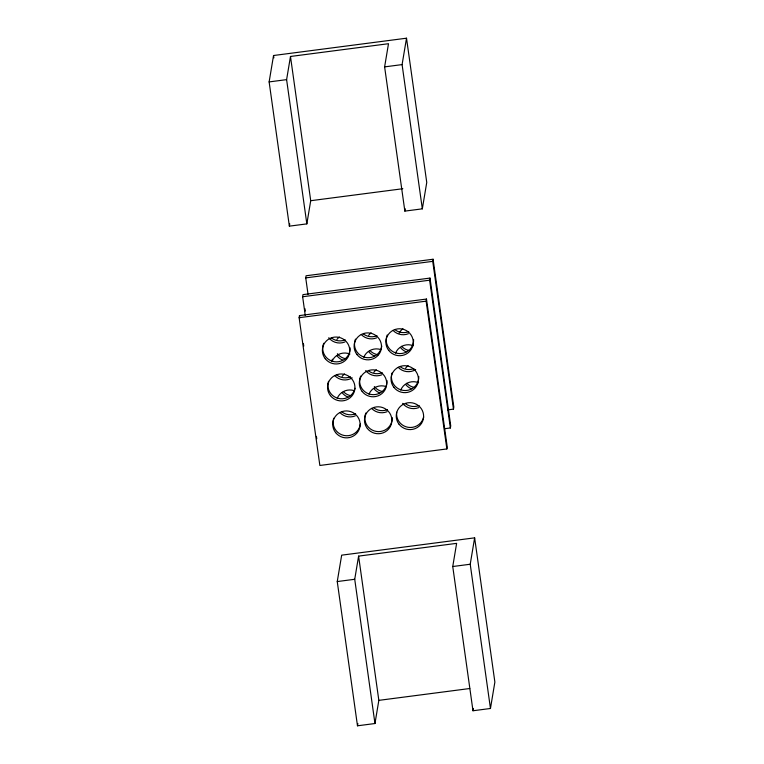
<?xml version="1.0" encoding="UTF-8"?>
<svg xmlns="http://www.w3.org/2000/svg" width="764" height="764" viewBox="0 0 764 764"><rect width="100%" height="100%" fill="white"/><g stroke="black" fill="none" stroke-linecap="round" stroke-linejoin="round"><path stroke-width="1.15" d="M269.129 81.91L273.541 55.514L406.515 38.2L426.751 182.443L422.33 208.839L404.853 211.112L384.617 66.879L388.494 43.71L290.482 56.469L286.605 79.637L306.841 223.881L289.365 226.154L269.129 81.91L286.605 79.637M289.365 226.154L289.747 223.862M306.841 223.881L310.719 200.712L290.482 56.469M299.125 317.69L299.478 315.589L426.484 299.049L447.217 446.825L446.864 448.936L319.858 465.467L299.125 317.69L426.131 301.159L426.484 299.049M305.266 315.494L302.639 296.738L302.993 294.627L429.989 278.086L450.722 425.863L450.368 427.974L444.486 428.738M308.035 294.312L305.734 277.886L306.087 275.775L433.083 259.244L453.816 407.021L453.463 409.132L447.589 409.896M422.33 208.839L402.093 64.596L406.515 38.2M337.249 581.557L341.67 555.161L474.635 537.846L494.871 682.09L490.459 708.486L472.983 710.759L452.746 566.525L456.624 543.357L358.602 556.116L354.725 579.284L374.962 723.527L357.485 725.8L337.249 581.557L354.725 579.284M404.853 211.112L405.245 208.801M453.463 409.132L432.73 261.355L433.083 259.244M450.368 427.974L429.635 280.197L429.989 278.086M357.485 725.8L357.867 723.508M374.962 723.527L378.839 700.359L358.602 556.116M490.459 708.486L470.223 564.243L474.635 537.846M472.983 710.759L473.365 708.448M384.617 66.879L402.093 64.596M310.719 200.712L402.829 188.718M305.734 277.886L432.73 261.355M302.639 296.738L429.635 280.197M452.746 566.525L470.223 564.243M378.839 700.359L469.774 688.517M426.131 301.159L446.864 448.936M273.541 55.514L273.875 57.854M304.96 308.704L305.294 311.043M299.478 315.589L299.813 317.929M303.432 343.733L303.757 346.082M316.43 436.387L316.754 438.737M354.993 388.246A13.704 13.465 9.5 0 1 338.137 398.359A13.704 13.465 9.5 0 1 328.51 381.293M360.369 424.039A13.704 13.465 9.5 0 1 343.896 435.442A13.704 13.465 9.5 0 1 333.696 418.242M418.777 376.471A13.704 13.465 9.5 0 1 403.392 390.433A13.704 13.465 9.5 0 1 392.008 373.023M350.093 347.801A13.704 13.465 9.5 0 1 334.126 361.668A13.704 13.465 9.5 0 1 323.726 343.246M381.752 346.016A13.704 13.465 9.5 0 1 364.705 357.275A13.704 13.465 9.5 0 1 355.48 339.111M413.591 339.531A13.704 13.465 9.5 0 1 397.624 353.398A13.704 13.465 9.5 0 1 387.224 334.985M423.676 416.924A13.704 13.465 9.5 0 1 407.986 427.286A13.704 13.465 9.5 0 1 396.688 412.264M387.023 380.606A13.704 13.465 9.5 0 1 371.056 394.472A13.704 13.465 9.5 0 1 360.656 376.06M392.209 417.555A13.704 13.465 9.5 0 1 376.241 431.421A13.704 13.465 9.5 0 1 365.841 412.999M350.428 376.824A13.704 13.465 9.5 0 1 336.838 375.076M331.71 361.477A13.704 13.465 9.5 0 1 332.416 359.233M355.613 413.763A13.704 13.465 9.5 0 1 342.014 412.016M408.396 333.715A13.704 13.465 9.5 0 1 393.03 330.382M415.692 369.575A13.704 13.465 9.5 0 1 398.206 367.322M395.561 353.073A13.704 13.465 9.5 0 1 413.41 345.767M418.758 407.604A13.704 13.465 9.5 0 1 402.618 403.373M400.747 390.012A13.704 13.465 9.5 0 1 418.596 382.716M387.004 411.739A13.704 13.465 9.5 0 1 371.648 408.406M369.002 394.148A13.704 13.465 9.5 0 1 385.724 386.45M355.26 415.874A13.704 13.465 9.5 0 1 339.894 412.541M337.249 398.283A13.704 13.465 9.5 0 1 353.971 390.585M381.828 374.799A13.704 13.465 9.5 0 1 365.689 370.559M363.817 357.208A13.704 13.465 9.5 0 1 380.539 349.501M352.185 377.846A13.704 13.465 9.5 0 1 334.708 375.592M332.063 361.343A13.704 13.465 9.5 0 1 349.912 354.038M344.889 341.986A13.704 13.465 9.5 0 1 328.759 337.755M376.642 337.85A13.704 13.465 9.5 0 1 361.276 334.517M413.926 368.554A13.704 13.465 9.5 0 1 400.336 366.806M345.242 339.875A13.704 13.465 9.5 0 1 331.652 338.127M376.996 335.749A13.704 13.465 9.5 0 1 363.406 333.992M408.74 331.614A13.704 13.465 9.5 0 1 395.15 329.857M419.111 405.503A13.704 13.465 9.5 0 1 405.522 403.745M382.181 372.689A13.704 13.465 9.5 0 1 368.582 370.941M387.358 409.638A13.704 13.465 9.5 0 1 373.768 407.88M345.328 358.688A13.704 13.465 9.5 0 1 337.382 353.742M406.19 351.822A13.704 13.465 9.5 0 1 400.537 347.582M399.161 333.161A13.704 13.465 9.5 0 1 402.943 328.692M411.366 388.771A13.704 13.465 9.5 0 1 405.722 384.531M405.617 368.124A13.704 13.465 9.5 0 1 408.129 365.641M379.622 392.906A13.704 13.465 9.5 0 1 373.968 388.656M373.863 372.259A13.704 13.465 9.5 0 1 376.375 369.766M347.868 397.041A13.704 13.465 9.5 0 1 342.215 392.791M342.11 376.394A13.704 13.465 9.5 0 1 344.621 373.902M374.436 355.957A13.704 13.465 9.5 0 1 368.783 351.717M368.678 335.31A13.704 13.465 9.5 0 1 371.189 332.827M342.683 360.092A13.704 13.465 9.5 0 1 337.039 355.852M336.934 339.445A13.704 13.465 9.5 0 1 339.445 336.962M408.826 350.418A13.704 13.465 9.5 0 1 401.663 346.369M414.012 387.367A13.704 13.465 9.5 0 1 406.84 383.318M378.247 354.763A13.704 13.465 9.5 0 1 369.91 350.504M382.258 391.502A13.704 13.465 9.5 0 1 374.322 386.555M350.504 395.637A13.704 13.465 9.5 0 1 343.342 391.588M388.752 350.447A13.704 13.465 9.5 0 0 412.254 347.381A13.704 13.465 9.5 0 0 397.691 328.883A13.704 13.465 9.5 0 0 388.752 350.447M393.928 387.386A13.704 13.465 9.5 0 0 417.43 384.33A13.704 13.465 9.5 0 0 402.876 365.822A13.704 13.465 9.5 0 0 393.928 387.386M399.114 424.335A13.704 13.465 9.5 0 0 422.616 421.27A13.704 13.465 9.5 0 0 408.052 402.771A13.704 13.465 9.5 0 0 399.114 424.335M367.36 428.47A13.704 13.465 9.5 0 0 390.862 425.405A13.704 13.465 9.5 0 0 376.308 406.906A13.704 13.465 9.5 0 0 367.36 428.47M335.616 432.605A13.704 13.465 9.5 0 0 359.118 429.54A13.704 13.465 9.5 0 0 344.554 411.042A13.704 13.465 9.5 0 0 335.616 432.605M362.184 391.521A13.704 13.465 9.5 0 0 385.686 388.465A13.704 13.465 9.5 0 0 371.123 369.957A13.704 13.465 9.5 0 0 362.184 391.521M330.43 395.656A13.704 13.465 9.5 0 0 353.933 392.601A13.704 13.465 9.5 0 0 339.369 374.093A13.704 13.465 9.5 0 0 330.43 395.656M325.244 358.708A13.704 13.465 9.5 0 0 348.747 355.652A13.704 13.465 9.5 0 0 334.183 337.153A13.704 13.465 9.5 0 0 325.244 358.708M356.998 354.582A13.704 13.465 9.5 0 0 380.501 351.516A13.704 13.465 9.5 0 0 365.937 333.018A13.704 13.465 9.5 0 0 356.998 354.582"/></g></svg>
